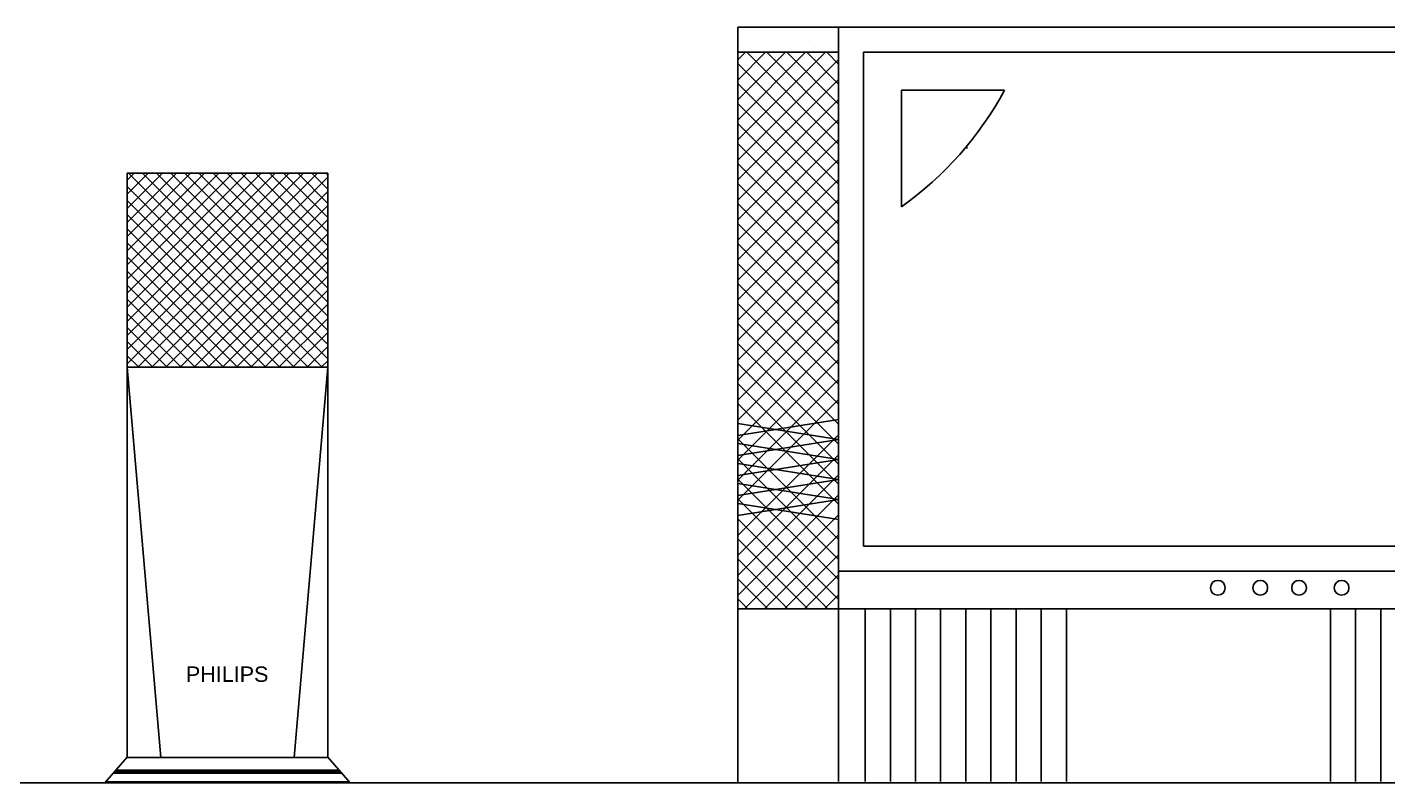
# Model space of a CAD drawing. Header units: inches. Extents: x 11.8 to 54.3, y 10.8 to 35.6.
# Drawn here: x 14.712 to 16.328, y 26.498 to 27.396 of the extents above; entities that cross this region are included whole.
import ezdxf

# ---------------------------------------------------------------- set-up
doc = ezdxf.new("R2010")
doc.units = ezdxf.units.IN
doc.header["$MEASUREMENT"] = 0
doc.layers.add('02', color=2, linetype='Continuous')
doc.layers.add('1', color=1, linetype='Continuous')
doc.styles.get("Standard").update_dxf_attribs({"font": 'arial.ttf'})

msp = doc.modelspace()

# ---------------------------------------------------------------- linework, layer by layer
at = {"layer": '02'}
for p, q in [((15.5558, 27.3956), (16.6158, 27.3956)), ((15.5558, 27.3956), (15.5558, 26.4983)), ((15.6752, 27.3956), (15.6752, 26.4998)), ((15.5558, 27.3567), (15.5648, 27.3658)), ((15.5558, 27.3658), (15.6752, 27.3658)), ((15.5558, 27.3329), (15.5886, 27.3658)), ((15.5558, 27.3092), (15.6124, 27.3658)), ((15.5558, 27.2854), (15.6361, 27.3658)), ((15.5558, 27.2617), (15.6599, 27.3658)), ((15.5558, 27.2379), (15.6752, 27.3574)), ((15.6752, 27.2568), (15.5662, 27.3658)), ((15.6752, 27.2805), (15.59, 27.3658)), ((15.593, 27.366), (15.593, 27.366)), ((15.6752, 27.3043), (15.6137, 27.3658)), ((15.6752, 27.328), (15.6375, 27.3658)), ((15.6468, 27.3711), (15.6468, 27.3711)), ((15.6752, 27.3518), (15.6612, 27.3658)), ((15.7051, 27.3658), (16.4665, 27.3658)), ((15.7051, 27.3658), (15.7051, 26.7795)), ((15.6752, 27.233), (15.5558, 27.3525)), ((15.5558, 27.2142), (15.6752, 27.3336)), ((15.6752, 27.2093), (15.5558, 27.3287)), ((15.5558, 27.1904), (15.6752, 27.3099)), ((15.7502, 27.3208), (15.7502, 27.1823)), ((15.7502, 27.3208), (15.8725, 27.3208)), ((15.6752, 27.1855), (15.5558, 27.3049)), ((15.5558, 27.1667), (15.6752, 27.2861)), ((15.6752, 27.1618), (15.5558, 27.2812)), ((15.5558, 27.1429), (15.6752, 27.2624)), ((15.6752, 27.138), (15.5558, 27.2574)), ((15.8275, 27.2544), (15.8275, 27.2515)), ((15.5558, 27.1192), (15.6752, 27.2386)), ((15.6752, 27.1142), (15.5558, 27.2337)), ((14.8305, 26.5283), (14.8305, 27.2221)), ((14.8305, 26.996), (15.0565, 27.2221)), ((14.8305, 27.0128), (15.0398, 27.2221)), ((14.8305, 27.0296), (15.023, 27.2221)), ((14.8305, 27.0463), (15.0062, 27.2221)), ((14.8305, 27.0631), (14.9895, 27.2221)), ((14.8305, 27.0798), (14.9727, 27.2221)), ((14.8305, 27.0966), (14.956, 27.2221)), ((14.8305, 27.1134), (14.9392, 27.2221)), ((14.8305, 27.1301), (14.9224, 27.2221)), ((14.8305, 27.1469), (14.9057, 27.2221)), ((14.8305, 27.1636), (14.8889, 27.2221)), ((14.8305, 27.1804), (14.8722, 27.2221)), ((14.8305, 27.1972), (14.8554, 27.2221)), ((14.8305, 27.2139), (14.8386, 27.2221)), ((14.8305, 27.2221), (15.0686, 27.2221)), ((15.0621, 26.9918), (14.8318, 27.2221)), ((14.843, 26.9918), (15.0686, 27.2174)), ((15.0686, 27.002), (14.8486, 27.2221)), ((15.0686, 27.0188), (14.8654, 27.2221)), ((15.0686, 27.0355), (14.8821, 27.2221)), ((15.0686, 27.0523), (14.8989, 27.2221)), ((15.0686, 27.0691), (14.9156, 27.2221)), ((15.0686, 27.0858), (14.9324, 27.2221)), ((15.0686, 27.1026), (14.9492, 27.2221)), ((15.0686, 27.1193), (14.9659, 27.2221)), ((15.0686, 27.1361), (14.9827, 27.2221)), ((15.0686, 27.1528), (14.9994, 27.2221)), ((15.0686, 27.1696), (15.0162, 27.2221)), ((15.0686, 27.1864), (15.033, 27.2221)), ((15.0686, 27.2031), (15.0497, 27.2221)), ((15.0686, 27.2199), (15.0665, 27.2221)), ((15.0686, 27.2221), (15.0686, 26.5283)), ((15.5558, 27.0954), (15.6752, 27.2148)), ((15.0454, 26.9918), (14.8305, 27.2066)), ((14.8597, 26.9918), (15.0686, 27.2007)), ((15.6752, 27.0905), (15.5558, 27.2099)), ((15.0286, 26.9918), (14.8305, 27.1899)), ((14.8765, 26.9918), (15.0686, 27.1839)), ((15.5558, 27.0717), (15.6752, 27.1911)), ((15.6752, 27.0667), (15.5558, 27.1862)), ((15.0119, 26.9918), (14.8305, 27.1731)), ((14.8933, 26.9918), (15.0686, 27.1671)), ((15.5558, 27.0479), (15.6752, 27.1673)), ((14.9951, 26.9918), (14.8305, 27.1563)), ((14.91, 26.9918), (15.0686, 27.1504)), ((15.6752, 27.043), (15.5558, 27.1624)), ((14.9783, 26.9918), (14.8305, 27.1396)), ((14.9268, 26.9918), (15.0686, 27.1336)), ((15.5558, 27.0241), (15.6752, 27.1436)), ((15.6752, 27.0192), (15.5558, 27.1387)), ((14.9616, 26.9918), (14.8305, 27.1228)), ((14.9435, 26.9918), (15.0686, 27.1169)), ((15.5558, 27.0004), (15.6752, 27.1198)), ((15.6752, 26.9955), (15.5558, 27.1149)), ((14.9448, 26.9918), (14.8305, 27.1061)), ((14.9603, 26.9918), (15.0686, 27.1001)), ((14.9281, 26.9918), (14.8305, 27.0893)), ((14.9771, 26.9918), (15.0686, 27.0833)), ((15.5558, 26.9766), (15.6752, 27.0961)), ((15.6752, 26.9717), (15.5558, 27.0912)), ((14.9113, 26.9918), (14.8305, 27.0725)), ((14.9938, 26.9918), (15.0686, 27.0666)), ((15.5558, 26.9529), (15.6752, 27.0723)), ((15.6752, 26.948), (15.5558, 27.0674)), ((14.8945, 26.9918), (14.8305, 27.0558)), ((15.0106, 26.9918), (15.0686, 27.0498)), ((14.8778, 26.9918), (14.8305, 27.039)), ((15.5558, 26.9291), (15.6752, 27.0486)), ((15.6752, 26.9242), (15.5558, 27.0437)), ((14.861, 26.9918), (14.8305, 27.0223)), ((15.0273, 26.9918), (15.0686, 27.0331)), ((15.5558, 26.9054), (15.6752, 27.0248)), ((15.6752, 26.9005), (15.5558, 27.0199)), ((14.8443, 26.9918), (14.8305, 27.0055)), ((15.0441, 26.9918), (15.0686, 27.0163)), ((14.8305, 26.9918), (15.0686, 26.9918)), ((14.8305, 26.9918), (14.8704, 26.5283)), ((15.0686, 26.9918), (15.0287, 26.5283)), ((15.0609, 26.9918), (15.0686, 26.9995)), ((15.5558, 26.8816), (15.6752, 27.0011)), ((15.6752, 26.8767), (15.5558, 26.9962)), ((15.5558, 26.8579), (15.6752, 26.9773)), ((15.6752, 26.853), (15.5558, 26.9724)), ((15.5558, 26.8341), (15.6752, 26.9536)), ((15.6752, 26.8292), (15.5558, 26.9486)), ((15.5558, 26.9109), (15.6752, 26.9298)), ((15.6752, 26.906), (15.5558, 26.9249)), ((15.5558, 26.7921), (15.6752, 26.9116)), ((15.6752, 26.7872), (15.5558, 26.9067)), ((15.5558, 26.8871), (15.6752, 26.9061)), ((15.6752, 26.8822), (15.5558, 26.9011)), ((15.5558, 26.7684), (15.6752, 26.8878)), ((15.6752, 26.7635), (15.5558, 26.8829)), ((15.5558, 26.8634), (15.6752, 26.8823)), ((15.6752, 26.8585), (15.5558, 26.8774)), ((15.5558, 26.7446), (15.6752, 26.8641)), ((15.6752, 26.7397), (15.5558, 26.8591)), ((15.5558, 26.8396), (15.6752, 26.8585)), ((15.6752, 26.8347), (15.5558, 26.8536)), ((15.5558, 26.7209), (15.6752, 26.8403)), ((15.6752, 26.716), (15.5558, 26.8354)), ((15.5558, 26.8159), (15.6752, 26.8348)), ((15.6752, 26.811), (15.5558, 26.8299)), ((15.6626, 26.7049), (15.5558, 26.8116)), ((15.5635, 26.7049), (15.6752, 26.8166)), ((15.5873, 26.7049), (15.6752, 26.7928)), ((15.6388, 26.7049), (15.5558, 26.7879)), ((15.7051, 26.7795), (16.4665, 26.7795)), ((15.615, 26.7049), (15.5558, 26.7641)), ((15.611, 26.7049), (15.6752, 26.769)), ((15.6348, 26.7049), (15.6752, 26.7453)), ((15.6752, 26.7497), (16.4964, 26.7497)), ((15.5913, 26.7049), (15.5558, 26.7404)), ((15.5675, 26.7049), (15.5558, 26.7166)), ((15.6585, 26.7049), (15.6752, 26.7215)), ((15.5558, 26.7049), (16.6158, 26.7049)), ((15.7069, 26.7049), (15.7069, 26.4998)), ((15.7368, 26.7049), (15.7368, 26.4998)), ((15.7666, 26.7049), (15.7666, 26.4998)), ((15.7965, 26.7049), (15.7965, 26.4998)), ((15.8264, 26.7049), (15.8264, 26.4998)), ((15.8562, 26.7049), (15.8562, 26.4998)), ((15.8861, 26.7049), (15.8861, 26.4998)), ((15.9159, 26.7049), (15.9159, 26.4998)), ((15.9458, 26.7049), (15.9458, 26.4998)), ((16.2595, 26.7049), (16.2595, 26.4998)), ((16.2894, 26.7049), (16.2894, 26.4998)), ((16.3192, 26.7049), (16.3192, 26.4998)), ((14.8305, 26.5288), (14.8039, 26.4983)), ((15.0686, 26.5283), (14.8305, 26.5283)), ((15.0686, 26.5288), (15.0952, 26.4983)), ((14.8139, 26.5098), (15.0853, 26.5098)), ((14.8155, 26.5116), (15.0836, 26.5116)), ((14.8172, 26.5135), (15.0819, 26.5135)), ((14.8051, 26.4996), (15.0941, 26.4996)), ((15.5558, 26.4983), (16.6158, 26.4983))]:
    msp.add_line(p, q, dxfattribs=at)
for centre in [(16.1257, 26.7299), (16.1761, 26.7299), (16.2222, 26.7299), (16.2727, 26.7299)]:
    msp.add_circle(centre, 0.00877, dxfattribs=at)
msp.add_arc((15.5098, 27.5178), 0.4127, 305.6257, 331.4798, dxfattribs=at)
at = {"layer": '1'}
msp.add_line((12.1152, 26.4983), (32.4414, 26.4983), dxfattribs=at)

# ---------------------------------------------------------------- texts
at = {"layer": '02'}
msp.add_text('PHILIPS', height=0.01829, dxfattribs=at).set_placement((14.9002, 26.6182))

doc.saveas('drawing.dxf')
